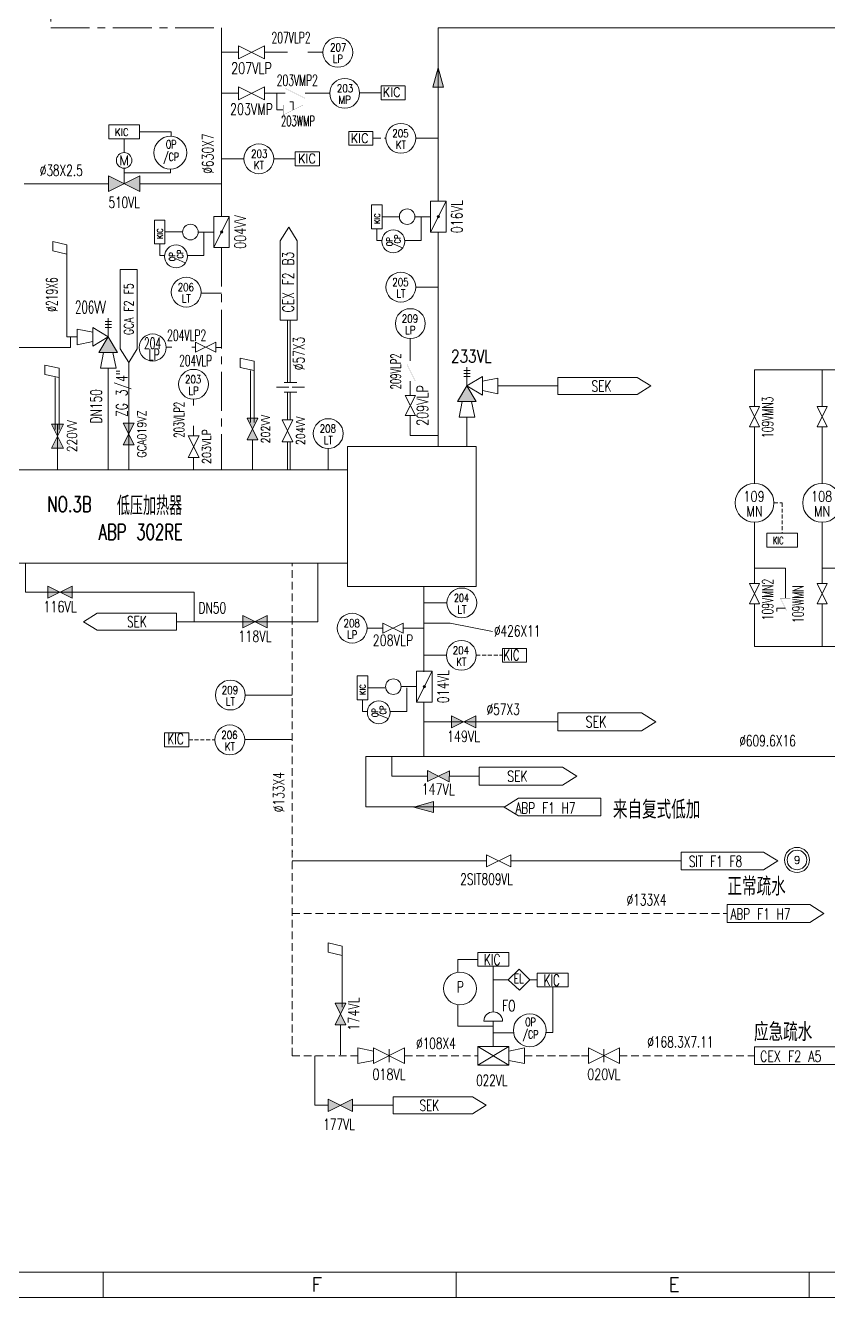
# Model space of a CAD drawing. Extents: x 1625 to 2548, y -928 to -269.
# Drawn here: x 1835.4 to 2093.9, y -928 to -518.7 of the extents above; entities that cross this region are included whole.
import ezdxf
from ezdxf.enums import TextEntityAlignment as Align

# ---------------------------------------------------------------- set-up
doc = ezdxf.new("R2010")
doc.units = 0
doc.header["$LTSCALE"] = 5
doc.header["$MEASUREMENT"] = 0
for name, pattern in [('CENTERX2', [4, 2.5, -0.5, 0.5, -0.5]), ('DASHED', [0.75, 0.5, -0.25]), ('DASHED2', [0.375, 0.25, -0.125]), ('HIDDEN', [7, 5, -2])]:
    doc.linetypes.add(name, pattern=pattern)
doc.layers.get('0').update_dxf_attribs({"linetype": 'CONTINUOUS'})
doc.layers.add('1', color=1, linetype='CONTINUOUS')
doc.layers.add('INSTRUMENT', color=7, linetype='CONTINUOUS')
doc.layers.add('TEXT', color=7, linetype='CONTINUOUS', lineweight=13)
doc.styles.add('HZ', font='txt', dxfattribs={"width": 0.73, "bigfont": 'hztxt'})
doc.styles.add('ROMANS', font='romans', dxfattribs={"width": 0.8, "height": 3, "bigfont": 'hztxt'})
doc.styles.get("Standard").update_dxf_attribs({"font": 'txt', "bigfont": 'hztxt'})
doc.styles.add('标注文字', font='txt.shx', dxfattribs={"width": 0.8, "height": 2, "bigfont": 'hztxt.shx'})
doc.styles.add('设备标注文字', font='txt.shx', dxfattribs={"width": 0.8, "height": 2, "bigfont": 'hztxt.shx'})
doc.styles.add('设备编号文字', font='txt.shx', dxfattribs={"height": 1.6, "bigfont": 'hztxt.shx'})
doc.styles.add('阀门标注文字', font='txt.shx', dxfattribs={"width": 0.8, "height": 2, "bigfont": 'hztxt.shx'})

# ---------------------------------------------------------------- blocks, each defined once
blk = doc.blocks.new('闸阀')
for p, q in [((5, -1.25), (0, 1.25)), ((0, -1.25), (5, 1.25)), ((0, 1.25), (0, -1.25)), ((2.5, 1.04), (2.5, -1.04)), ((5, 1.25), (5, -1.25))]:
    blk.add_line(p, q)
at = {"style": '设备编号文字', "width": 0.8}
blk.add_attdef('VISIBLE', text='', height=2, dxfattribs=at).set_placement((2.5, -3), align=Align.MIDDLE)
at = {"style": '设备编号文字', "width": 0.8, "flags": 1}
blk.add_attdef('INVISIBLE', text='', height=2, dxfattribs=at).set_placement((2.5, -5), align=Align.TOP_CENTER)
blk = doc.blocks.new('方向_去')
blk.add_line((0, 0), (5, 0))
blk.add_lwpolyline([(21.42, 0), (19, 1.5), (5, 1.5), (5, -1.5), (19, -1.5), (21.42, 0)])
at = {"style": '标注文字', "width": 0.95067}
blk.add_attdef('DIRECT', text='', height=1.8, dxfattribs=at).set_placement((12, 0), align=Align.MIDDLE_CENTER)
at = {"style": '标注文字', "width": 0.8}
blk.add_attdef('TAG_DIRECT', text='', height=2, dxfattribs=at).set_placement((12.06, -3.09), align=Align.TOP_CENTER)
blk = doc.blocks.new('隔离阀_关')
h = blk.add_hatch(color=256)
h.paths.add_polyline_path([(0, 1.25), (0, -1.25), (2.5, 0)])
h.paths.add_polyline_path([(5, 1.25), (2.5, 0), (5, -1.25)])
for p, q in [((5, -1.25), (0, 1.25)), ((0, -1.25), (5, 1.25)), ((0, 1.25), (0, -1.25)), ((5, 1.25), (5, -1.25))]:
    blk.add_line(p, q)
at = {"style": '设备编号文字', "width": 0.8}
blk.add_attdef('VISIBLE', text='', height=2, dxfattribs=at).set_placement((2.5, -3), align=Align.MIDDLE)
at = {"style": '设备编号文字', "width": 0.8, "flags": 1}
blk.add_attdef('INVISIBLE', text='', height=2, dxfattribs=at).set_placement((2.5, -5), align=Align.TOP_CENTER)
blk = doc.blocks.new('电动蝶阀')
h = blk.add_hatch(color=256)
h.paths.add_polyline_path([(2.67, -0.08, 0.557537), (2.5, 0.19, 0.284079), (2.33, 0.08)])
h.paths.add_polyline_path([(2.33, 0.08, 0.557537), (2.5, -0.19, 0.284079), (2.67, -0.08)])
for p, q in [((2.5, 3.75), (2.5, 1.25)), ((5, -1.25), (0, 1.25)), ((0, 1.25), (0, -1.25)), ((5, 1.25), (0, 1.25)), ((5, -1.25), (5, 1.25)), ((0, -1.25), (5, -1.25))]:
    blk.add_line(p, q)
blk.add_circle((2.5, 5), 1.25)
for start, end in [(90, 270), (270, 90)]:
    blk.add_arc((2.5, 0), 0.188, start, end)
at = {"flags": 2}
blk.add_attdef('M', text='', height=1.56, dxfattribs=at).set_placement((2.5, 5), align=Align.MIDDLE_CENTER)
at = {"style": '设备标注文字', "width": 0.8}
blk.add_attdef('VISIBLE', text='', height=2, dxfattribs=at).set_placement((2.5, -3), align=Align.MIDDLE)
at = {"style": '设备标注文字', "width": 0.8, "flags": 1}
blk.add_attdef('INVISIBLE', text='', height=2, dxfattribs=at).set_placement((2.5, -5), align=Align.TOP_CENTER)
blk = doc.blocks.new('传感器')
blk.add_circle((0, 3), 3)
at = {"style": '设备编号文字', "width": 0.8, "flags": 1}
blk.add_attdef('INVISIBLE', text='', height=1.6, dxfattribs=at).set_placement((-0.08, 6.35), align=Align.CENTER)
at = {"style": '设备编号文字', "width": 0.8}
for tag, p in [('VISIBLE', (-0.08, 3.2)), ('TYPE', (0, 0.9))]:
    blk.add_attdef(tag, text='', height=1.6, dxfattribs=at).set_placement(p, align=Align.CENTER)
blk = doc.blocks.new('隔离阀')
for p, q in [((5, -1.25), (0, 1.25)), ((0, -1.25), (5, 1.25)), ((0, 1.25), (0, -1.25)), ((5, 1.25), (5, -1.25))]:
    blk.add_line(p, q)
at = {"style": '阀门标注文字', "width": 0.8}
blk.add_attdef('VISIBLE', text='', height=2, dxfattribs=at).set_placement((2.5, -3), align=Align.MIDDLE)
at = {"style": '阀门标注文字', "width": 0.8, "flags": 1}
blk.add_attdef('INVISIBLE', text='', height=2, dxfattribs=at).set_placement((2.5, -5), align=Align.TOP_CENTER)
blk = doc.blocks.new('安全阀_下左1')
blk.add_hatch(color=256).paths.add_polyline_path([(1.5, 2.5), (0, 5), (-1.5, 2.5)])
for p, q in [((-5, 6.25), (-5, 3.75)), ((-2.5, 5.75), (-5, 6.25)), ((-2.5, 3.5), (-2.5, 6.5)), ((-2.5, 6.5), (0, 5)), ((0.5, 7.5), (-0.5, 7.5)), ((0.5, 7), (-0.5, 7)), ((0.5, 6.5), (-0.5, 6.5)), ((0, 5), (0, 8)), ((-5, 3.75), (-2.5, 4.25)), ((-2.5, 4.25), (-2.5, 5.75)), ((0, 5), (-2.5, 3.5)), ((-1.5, 2.5), (0, 5)), ((0, 5), (1.5, 2.5)), ((1.5, 2.5), (-1.5, 2.5)), ((-0.75, 2.5), (-1.25, 0)), ((0.75, 2.5), (-0.75, 2.5)), ((1.25, 0), (0.75, 2.5)), ((-1.25, 0), (1.25, 0))]:
    blk.add_line(p, q)
at = {"style": '设备编号文字', "width": 0.8, "flags": 1}
blk.add_attdef('INVISIBLE', text='', height=2, dxfattribs=at).set_placement((-4.37, 13.21), align=Align.TOP_LEFT)
at = {"style": '设备编号文字', "width": 0.8}
blk.add_attdef('VISIBLE', text='', height=2, dxfattribs=at).set_placement((-4.29, 10.78), align=Align.TOP_LEFT)
blk = doc.blocks.new('方向_向下来')
blk.add_lwpolyline([(0, 0), (1.5, 2.42), (1.5, 16.42), (-1.5, 16.42), (-1.5, 2.42), (0, 0)])
at = {"style": '标注文字', "width": 0.8}
blk.add_attdef('TAG_DIRECT', text='', height=2, rotation=90, dxfattribs=at).set_placement((3.09, 9.41), align=Align.TOP_CENTER)
at = {"style": '标注文字', "width": 0.95067}
blk.add_attdef('DIRECT', text='', height=1.5, rotation=90, dxfattribs=at).set_placement((0, 9.42), align=Align.MIDDLE_CENTER)
blk = doc.blocks.new('安全阀_下右1')
blk.add_hatch(color=256).paths.add_polyline_path([(1.5, 2.5), (0, 5), (-1.5, 2.5)])
for p, q in [((-0.5, 7.5), (0.5, 7.5)), ((-0.5, 7), (0.5, 7)), ((-0.5, 6.5), (0.5, 6.5)), ((0, 5), (0, 8)), ((2.5, 6.5), (0, 5)), ((2.5, 3.5), (2.5, 6.5)), ((2.5, 5.75), (5, 6.25)), ((5, 6.25), (5, 3.75)), ((0, 5), (-1.5, 2.5)), ((0, 5), (2.5, 3.5)), ((1.5, 2.5), (0, 5)), ((2.5, 4.25), (2.5, 5.75)), ((5, 3.75), (2.5, 4.25)), ((-1.5, 2.5), (1.5, 2.5)), ((-1.25, 0), (-0.75, 2.5)), ((-0.75, 2.5), (0.75, 2.5)), ((0.75, 2.5), (1.25, 0)), ((1.25, 0), (-1.25, 0))]:
    blk.add_line(p, q)
at = {"style": '设备编号文字', "width": 0.8, "flags": 1}
blk.add_attdef('INVISIBLE', text='', height=2, dxfattribs=at).set_placement((-4.37, 13.21), align=Align.TOP_LEFT)
at = {"style": '设备编号文字', "width": 0.8}
blk.add_attdef('VISIBLE', text='', height=2, dxfattribs=at).set_placement((-4.29, 10.78), align=Align.TOP_LEFT)

msp = doc.modelspace()

# ---------------------------------------------------------------- hatches: boundary and pattern name
at = {"lineweight": 13}
h = msp.add_hatch(color=0, dxfattribs=at)
h.paths.add_polyline_path([(1968.3, -532.28), (1968.3, -538.53), (1970.02, -538.53)])
h.paths.add_polyline_path([(1968.3, -532.28), (1968.3, -532.28), (1966.53, -538.53), (1968.3, -538.53)])
h = msp.add_hatch(color=0, dxfattribs=at)
h.paths.add_polyline_path([(1960.47, -770.12), (1966.72, -770.12), (1966.72, -771.84)])
h.paths.add_polyline_path([(1960.47, -770.12), (1960.47, -770.12), (1966.72, -768.35), (1966.72, -770.12)])
h = msp.add_hatch(color=0, dxfattribs=at)
h.paths.add_polyline_path([(1940.72, -864.14), (1936.82, -866.09), (1940.72, -868.04)])
h.paths.add_polyline_path([(1932.91, -864.14), (1932.91, -868.04), (1936.82, -866.09)])
at = {"layer": 'TEXT', "lineweight": 13}
h = msp.add_hatch(color=0, dxfattribs=at)
h.paths.add_polyline_path([(1862.2, -567.09), (1862.2, -572.1), (1867.21, -569.6)])
h.paths.add_polyline_path([(1867.21, -569.6), (1872.21, -572.1), (1872.21, -567.09)])

# ---------------------------------------------------------------- linework, layer by layer
at = {"color": 0, "lineweight": 13}
for p, q in [((1968.28, -575.18), (1968.28, -519.43)), ((1968.28, -519.43), (2324.55, -519.43)), ((1926.29, -527.31), (1931.18, -527.31)), ((1968.3, -532.28), (1966.53, -538.53)), ((1970.02, -538.53), (1968.3, -532.28)), ((1949.87, -538.12), (1957.64, -538.12)), ((1957.64, -538.15), (1957.64, -542.64)), ((1966.53, -538.53), (1970.02, -538.53)), ((1925.47, -540.5), (1933.35, -540.5)), ((1957.64, -542.61), (1949.87, -542.61)), ((1939.5, -552.73), (1939.5, -557.22)), ((1939.5, -552.73), (1947.28, -552.73)), ((1947.28, -552.73), (1947.28, -557.22)), ((1947.28, -557.22), (1939.5, -557.22)), ((1950.24, -580.25), (1955.75, -580.25)), ((1962.77, -580.25), (1962.77, -587.84)), ((1948.56, -587.84), (1948.56, -584.06)), ((1968.28, -654.17), (1968.28, -585.19)), ((1950.13, -587.84), (1948.56, -587.84)), ((1962.77, -587.84), (1957.47, -587.84)), ((1849.92, -619.88), (1849.92, -618.88)), ((1849.92, -618.88), (1849.92, -622.27)), ((1959.3, -626.62), (1959.3, -619.4)), ((1890.21, -622.18), (1889.04, -622.18)), ((2218.59, -629.51), (2070.07, -629.51)), ((2070.07, -641.25), (2070.07, -629.51)), ((2091.81, -641.25), (2091.81, -629.51)), ((1845.76, -646.91), (1845.76, -661.68)), ((1889.55, -650.65), (1889.55, -647.43)), ((2070.07, -647.76), (2070.07, -666.03)), ((2091.81, -647.76), (2091.81, -666.03)), ((1932.89, -654.79), (1932.89, -661.68)), ((2070.07, -678.52), (2070.07, -698.2)), ((2091.81, -678.52), (2091.81, -698.2)), ((2079.98, -693.23), (2070.07, -693.23)), ((2079.98, -702.93), (2079.98, -693.23)), ((2101.72, -693.23), (2091.81, -693.23)), ((1963.62, -726.62), (1963.63, -699.21)), ((1889.73, -701), (1835.45, -701)), ((1889.73, -710.51), (1889.73, -701)), ((2070.07, -704.7), (2070.07, -718.49)), ((2079.98, -706.18), (2077.23, -706.18)), ((2077.23, -706.18), (2077.23, -707.25)), ((2091.81, -704.7), (2091.81, -718.49)), ((1988.93, -719.07), (1988.93, -723.56)), ((1988.93, -719.07), (1996.71, -719.07)), ((1996.71, -719.07), (1996.71, -723.56)), ((2070.07, -718.49), (2219.5, -718.49)), ((1988.93, -723.56), (1996.71, -723.56)), ((1945.6, -731.78), (1951.11, -731.78)), ((1958.13, -731.78), (1958.13, -739.37)), ((1906.19, -734.11), (1920.35, -734.11)), ((1920.35, -734.11), (1921.26, -734.11)), ((1943.92, -739.37), (1943.92, -735.59)), ((1963.61, -753.69), (1963.62, -736.63)), ((1945.48, -739.37), (1943.92, -739.37)), ((1958.13, -739.37), (1952.82, -739.37)), ((1880.23, -746.25), (1880.23, -750.74)), ((1880.23, -746.25), (1888.01, -746.25)), ((1888.01, -746.25), (1888.01, -750.74)), ((1906.02, -748.42), (1921.26, -748.42)), ((1888.01, -750.74), (1880.23, -750.74)), ((2330.06, -753.9), (1944.96, -753.9)), ((1944.96, -753.9), (1944.96, -770.1)), ((1953.32, -753.9), (1953.32, -760.15)), ((1964.84, -760.15), (1953.32, -760.15)), ((1960.47, -770.12), (1966.72, -768.35)), ((1966.72, -768.35), (1966.72, -771.84)), ((1944.96, -770.1), (1989.65, -770.1)), ((1966.72, -771.84), (1960.47, -770.12)), ((1921.26, -787.46), (1983.84, -787.46)), ((1991.65, -787.46), (2046.42, -787.46)), ((1985.98, -840.59), (1974.58, -840.59)), ((1992.51, -842.81), (1985.98, -842.81)), ((2005.12, -842.72), (2002.94, -842.72)), ((1928.55, -866.09), (1928.55, -850.13)), ((1932.91, -866.09), (1928.55, -866.09)), ((1633.2, -919.77), (2540.32, -919.77))]:
    msp.add_line(p, q, dxfattribs=at)
at = {"lineweight": 13}
for p, q in [((1916.36, -545.86), (1916.36, -540.5)), ((1918.38, -545.86), (1916.36, -545.86))]:
    msp.add_line(p, q, dxfattribs=at)
at = {"color": 1, "lineweight": 13}
for p, q in [((1921.63, -543.24), (1920.5, -543.24)), ((1921.63, -545.86), (1921.63, -543.24))]:
    msp.add_line(p, q, dxfattribs=at)
at = {"color": 0, "linetype": 'DASHED', "lineweight": 13}
msp.add_line((1947.28, -554.97), (1951.46, -554.97), dxfattribs=at)
at = {"color": 0, "linetype": 'DASHED2', "lineweight": 13}
for p, q in [((2076.32, -672.27), (2078.95, -672.27)), ((2078.95, -672.27), (2078.95, -682.04)), ((1980.53, -721.32), (1988.93, -721.32)), ((1888.01, -748.5), (1896.41, -748.5))]:
    msp.add_line(p, q, dxfattribs=at)
at = {"color": 0, "lineweight": 13, "const_width": 0.01}
for points in [[(1926.29, -525.68), (1926.29, -528.93), (1919.78, -525.68), (1919.78, -528.93), (1926.29, -525.68)], [(1925.47, -538.87), (1925.47, -542.12), (1918.97, -538.87), (1918.97, -542.12), (1925.47, -538.87)], [(1889.04, -620.55), (1889.04, -623.8), (1882.54, -620.55), (1882.54, -623.8), (1889.04, -620.55)], [(1957.67, -626.62), (1960.92, -626.62), (1957.67, -633.13), (1960.92, -633.13), (1957.67, -626.62)], [(1887.93, -640.92), (1891.18, -640.92), (1887.93, -647.43), (1891.18, -647.43), (1887.93, -640.92)], [(2071.7, -641.25), (2068.45, -641.25), (2071.7, -647.76), (2068.45, -647.76), (2071.7, -641.25)], [(2093.44, -641.25), (2090.19, -641.25), (2093.44, -647.76), (2090.19, -647.76), (2093.44, -641.25)], [(2071.7, -698.2), (2068.45, -698.2), (2071.7, -704.7), (2068.45, -704.7), (2071.7, -698.2)], [(2093.44, -698.2), (2090.19, -698.2), (2093.44, -704.7), (2090.19, -704.7), (2093.44, -698.2)], [(2078.36, -702.93), (2081.61, -709.44), (2078.36, -709.44), (2081.61, -702.93), (2078.36, -702.93)]]:
    msp.add_lwpolyline(points, dxfattribs=at)
at = {"color": 1, "lineweight": 13, "const_width": 0.01}
msp.add_lwpolyline([(1924.88, -544.23), (1924.88, -547.48), (1918.38, -544.23), (1918.38, -547.48), (1924.88, -544.23)], dxfattribs=at)
at = {"color": 0, "lineweight": 13}
for points in [[(1950.24, -584.06), (1950.24, -576.43), (1946.85, -576.43), (1946.85, -584.06)], [(1945.6, -735.59), (1945.6, -727.96), (1942.21, -727.96), (1942.21, -735.59)]]:
    msp.add_lwpolyline(points, close=True, dxfattribs=at)
for points in [[(1854.16, -710.51), (1858.57, -713.25), (1884.08, -713.25), (1884.08, -707.77), (1858.57, -707.77), (1854.16, -710.51)], [(2092.4, -804.39), (2087.81, -801.54), (2061.28, -801.54), (2061.28, -807.23), (2087.81, -807.23), (2092.4, -804.39)], [(2101.11, -850.13), (2096.53, -847.29), (2070, -847.29), (2070, -852.98), (2096.53, -852.98), (2101.11, -850.13)], [(1860.42, -927.95), (1860.42, -919.83)], [(1974.04, -927.95), (1974.04, -919.83)], [(2087.67, -927.95), (2087.67, -919.77)]]:
    msp.add_lwpolyline(points, dxfattribs=at)
for centre, radius in [((1876.39, -622.28), 4.36), ((2083.73, -787.16), 4.04), ((2083.73, -787.16), 3.15)]:
    msp.add_circle(centre, radius, dxfattribs=at)
msp.add_point((1921.3, -784.52), dxfattribs=at)
msp.add_point((1921.3, -784.52), dxfattribs=at)
msp.add_point((1921.3, -784.52), dxfattribs=at)
msp.add_point((1921.3, -784.52), dxfattribs=at)
msp.add_point((1921.3, -784.52), dxfattribs=at)
msp.add_point((1921.3, -784.52), dxfattribs=at)
at = {"layer": '1', "color": 0, "lineweight": 13}
msp.add_line((1625.29, -927.95), (2547.56, -927.95), dxfattribs=at)
at = {"layer": 'INSTRUMENT', "color": 0, "lineweight": 13}
msp.add_lwpolyline([(2002.99, -841.97, 1), (1992.45, -841.97, 1)], format="xyb", close=True, dxfattribs=at)
at = {"layer": 'TEXT', "color": 0, "lineweight": 13}
for p, q in [((1903.96, -527.31), (1898.55, -527.31)), ((1919.78, -527.31), (1912.42, -527.31)), ((1949.87, -538.12), (1949.87, -542.61)), ((1903.96, -540.5), (1898.55, -540.5)), ((1918.97, -540.5), (1912.42, -540.5)), ((1949.87, -540.36), (1942.98, -540.36)), ((1867.22, -559.59), (1867.22, -555.1)), ((1872.2, -552.89), (1882.29, -552.89)), ((1882.29, -552.89), (1882.29, -554.33)), ((1968.28, -554.97), (1961.07, -554.97)), ((1922.25, -559.34), (1930.03, -559.34)), ((1922.25, -559.34), (1922.25, -563.83)), ((1930.03, -559.38), (1930.03, -563.87)), ((1867.21, -569.6), (1867.21, -564.59)), ((1898.55, -561.55), (1905.76, -561.55)), ((1922.25, -561.59), (1915.37, -561.59)), ((1930.03, -563.83), (1922.25, -563.83)), ((1862.2, -572.1), (1872.21, -567.09)), ((1872.21, -572.1), (1862.2, -567.09)), ((1862.2, -567.09), (1862.2, -572.1)), ((1882.14, -566.06), (1867.21, -566.06)), ((1872.21, -567.09), (1872.21, -572.1)), ((1882.14, -564.87), (1882.14, -566.06)), ((1880.35, -585.09), (1886.04, -585.09)), ((1892.88, -585.14), (1892.88, -592.68)), ((1848.77, -589.23), (1844.25, -588.22)), ((1844.25, -588.22), (1844.25, -591.23)), ((1848.77, -592.41), (1848.77, -589.23)), ((1878.67, -592.68), (1878.67, -588.9)), ((1848.77, -592.23), (1844.25, -591.23)), ((1880.23, -592.68), (1878.67, -592.68)), ((1892.88, -592.68), (1887.57, -592.68)), ((1898.55, -604.79), (1891.98, -604.79)), ((1892.95, -604.79), (1898.55, -604.79)), ((1968.28, -602.85), (1961.07, -602.85)), ((1852.08, -618.88), (1848.77, -618.88)), ((1881.77, -622.18), (1880.75, -622.18)), ((1880.75, -622.18), (1882.54, -622.18)), ((1898.55, -622.3), (1896.72, -622.3)), ((1904.5, -625.67), (1904.5, -628.67)), ((1909.03, -626.67), (1904.5, -625.67)), ((1841.73, -627.95), (1841.73, -630.95)), ((1846.26, -628.95), (1841.73, -627.95)), ((1846.26, -632.13), (1846.26, -628.95)), ((1862.09, -661.68), (1862.09, -628.89)), ((1868.67, -642.9), (1868.67, -627.13)), ((1909.03, -629.68), (1904.5, -628.67)), ((1909.03, -629.85), (1909.03, -626.67)), ((1846.26, -631.95), (1841.73, -630.95)), ((1921.73, -633.59), (1918.72, -633.59)), ((1922.73, -633.59), (1919.73, -633.59)), ((1959.3, -637.71), (1959.3, -633.13)), ((1919.22, -635.09), (1916.22, -635.09)), ((1920.23, -635.09), (1917.22, -635.09)), ((1921.73, -636.6), (1918.72, -636.6)), ((1922.73, -636.6), (1919.73, -636.6)), ((1921.23, -635.09), (1924.23, -635.09)), ((1922.23, -635.09), (1925.23, -635.09)), ((1987.51, -634.65), (1999.62, -634.65)), ((2006.8, -634.65), (1997.69, -634.65)), ((1889.55, -640.92), (1889.55, -638.92)), ((1959.3, -650.63), (1959.3, -644.21)), ((1977.5, -654.17), (1977.5, -644.66)), ((1959.3, -650.63), (1968.28, -650.63)), ((1939.09, -699.21), (1939.09, -654.17)), ((1939.09, -654.17), (1980.49, -654.17)), ((1980.49, -654.17), (1980.49, -699.21)), ((1980.49, -699.21), (1939.09, -699.21)), ((1963.86, -704.47), (1971.07, -704.47)), ((1945.37, -712.57), (1950.47, -712.57)), ((1956.97, -712.57), (1963.63, -712.57)), ((1963.71, -721.32), (1970.92, -721.32)), ((1932.81, -813.85), (1932.81, -816.86)), ((1937.34, -814.85), (1932.81, -813.85)), ((1937.34, -817.86), (1932.81, -816.86)), ((1937.34, -818.04), (1937.34, -814.85)), ((1981, -819.14), (1974.58, -819.14)), ((1974.58, -819.14), (1974.58, -823.28)), ((1985.98, -836.04), (1985.98, -821.35)), ((1990.82, -825.74), (1985.98, -825.74)), ((1997.75, -825.74), (2000.14, -825.74)), ((2005.12, -827.95), (2005.12, -842.72)), ((1974.58, -840.59), (1974.58, -833.73)), ((1982.98, -839.04), (1988.99, -839.04)), ((1985.98, -839.04), (1985.98, -847.13)), ((1990.99, -847.13), (1980.98, -847.13)), ((1990.99, -853.13), (1980.98, -853.13)), ((1940.72, -866.09), (1953.75, -866.09))]:
    msp.add_line(p, q, dxfattribs=at)
at = {"layer": 'TEXT', "color": 0, "linetype": 'DASHED', "lineweight": 13}
for p, q in [((1921.26, -850.13), (1921.26, -691.71)), ((1957.46, -850.13), (1980.98, -850.13))]:
    msp.add_line(p, q, dxfattribs=at)
at = {"layer": 'TEXT', "color": 0, "linetype": 'CENTERX2', "lineweight": 13}
for points in [[(1843.61, -484.92), (1843.61, -519.43), (1898.55, -519.43)], [(1898.55, -590.15), (1898.55, -661.68)]]:
    msp.add_lwpolyline(points, dxfattribs=at)
at = {"layer": 'TEXT', "color": 0, "lineweight": 13}
for points in [[(1898.55, -519.43), (1898.55, -580.14)], [(1862.2, -569.6), (1835.07, -569.6)], [(1872.21, -569.6), (1898.55, -569.6)], [(1898.55, -584.77), (1898.55, -585.52)], [(1920.2, -583.56), (1917.46, -587.97), (1917.46, -613.48), (1922.93, -613.48), (1922.93, -587.97), (1920.2, -583.56)], [(1848.77, -618.88), (1848.77, -592.41)], [(1919.79, -633.59), (1919.79, -613.48)], [(1920.6, -633.59), (1920.6, -613.48)], [(1849.92, -622.27), (1818.72, -622.27)], [(1907.84, -646.36), (1907.84, -629.63)], [(1909.03, -646.36), (1909.03, -629.85)], [(1845.06, -648.64), (1845.06, -631.91)], [(1846.26, -648.64), (1846.26, -632.13)], [(2036.72, -634.65), (2032.31, -631.91), (2006.8, -631.91), (2006.8, -637.39), (2032.31, -637.39), (2036.72, -634.65)], [(1919.79, -645.58), (1919.79, -636.6)], [(1920.6, -645.58), (1920.6, -636.6)], [(1868.67, -661.68), (1868.67, -642.9)], [(1908.53, -661.68), (1908.53, -652.04)], [(1919.79, -661.68), (1919.79, -652.59)], [(1889.55, -661.68), (1889.55, -657.66)], [(1939.09, -661.68), (1816.47, -661.68), (1816.47, -691.71), (1939.09, -691.71)], [(1835.45, -691.71), (1835.45, -701)], [(1929.5, -691.71), (1929.5, -710.51), (1884.08, -710.51)], [(1963.59, -710.95), (1972.12, -710.95), (1985.79, -713.68)], [(1963.61, -742.71), (2004.23, -742.71)], [(1989.47, -770.15), (1994.06, -767.31), (2020.59, -767.31), (2020.59, -773), (1994.06, -773), (1989.47, -770.15)], [(2077.54, -787.46), (2072.95, -784.61), (2046.42, -784.61), (2046.42, -790.31), (2072.95, -790.31), (2077.54, -787.46)], [(1937.34, -834.55), (1937.34, -818.04)], [(1936.84, -849.86), (1936.84, -840.22)], [(1983.67, -866.09), (1979.26, -863.35), (1953.75, -863.35), (1953.75, -868.82), (1979.26, -868.82), (1983.67, -866.09)]]:
    msp.add_lwpolyline(points, dxfattribs=at)
for points in [[(1862.24, -555.1), (1872.2, -555.1), (1872.2, -550.68), (1862.24, -550.68)], [(1880.35, -588.9), (1880.35, -581.27), (1876.96, -581.27), (1876.96, -588.9)], [(2073.97, -686.47), (2083.93, -686.47), (2083.93, -682.04), (2073.97, -682.04)], [(1981, -821.35), (1990.96, -821.35), (1990.96, -816.93), (1981, -816.93)], [(1997.75, -825.74), (1994.47, -829.03), (1990.82, -825.74), (1994.29, -822.28)], [(2000.14, -827.95), (2010.09, -827.95), (2010.09, -823.53), (2000.14, -823.53)], [(1990.99, -847.13), (1990.99, -853.13), (1980.98, -847.13), (1980.98, -853.13)], [(1942.44, -852.63), (1942.44, -847.63), (1947.45, -848.63), (1947.45, -851.63)], [(1995.99, -852.63), (1995.99, -847.63), (1990.99, -848.63), (1990.99, -851.63)]]:
    msp.add_lwpolyline(points, close=True, dxfattribs=at)
for points in [[(1887.35, -559.6, 1), (1876.8, -559.6, 1)], [(1980.55, -828.5, 1), (1970, -828.5, 1)]]:
    msp.add_lwpolyline(points, format="xyb", close=True, dxfattribs=at)
at = {"layer": 'TEXT', "color": 0, "linetype": 'HIDDEN', "lineweight": 13}
msp.add_lwpolyline([(1920.6, -661.68), (1920.6, -652.59)], dxfattribs=at)
at = {"layer": 'TEXT', "color": 0, "linetype": 'DASHED', "lineweight": 13}
for points in [[(1921.26, -804.39), (2061.28, -804.39)], [(1921.26, -850.13), (1942.44, -850.13)], [(1995.99, -850.13), (2016.59, -850.13)], [(2026.6, -850.13), (2070, -850.13)]]:
    msp.add_lwpolyline(points, dxfattribs=at)
at = {"layer": 'TEXT', "color": 0, "linetype": 'DASHED2', "lineweight": 13}
msp.add_lwpolyline([(2012.47, -850.13), (2016.59, -850.13)], dxfattribs=at)
at = {"layer": 'TEXT', "color": 0, "lineweight": 13}
msp.add_circle((1867.21, -562.09), 2.5, dxfattribs=at)
msp.add_arc((1985.98, -839.04), 3, 0, 180, dxfattribs=at)

# ---------------------------------------------------------------- block references
ref = msp.add_blockref('传感器', (1935.99, -532.12), dxfattribs=dict(at, xscale=-1.601599999993341, yscale=1.601599999998544, zscale=1.6016))
ref.add_attrib('VISIBLE', '207', dxfattribs={"layer": '0', "height": 2.563, "style": '设备编号文字', "width": 0.8}).set_placement((1936.11, -527), align=Align.CENTER)
ref.add_attrib('TYPE', 'LP', dxfattribs={"layer": '0', "height": 2.563, "style": '设备编号文字', "width": 0.8}).set_placement((1935.99, -530.67), align=Align.CENTER)
ref = msp.add_blockref('隔离阀', (1912.42, -527.31), dxfattribs=dict(at, xscale=-1.691690000028134, yscale=1.691690000001759, zscale=1.69169))
ref.add_attrib('VISIBLE', '207VLP', dxfattribs={"layer": '0', "height": 3.6, "style": 'HZ', "width": 0.73}).set_placement((1908.19, -532.39), align=Align.MIDDLE)
ref = msp.add_blockref('传感器', (1938.18, -545.3), dxfattribs=dict(at, xscale=-1.601599999993341, yscale=1.601599999998544, zscale=1.6016))
ref.add_attrib('VISIBLE', '203', dxfattribs={"layer": '0', "height": 2.563, "style": '设备编号文字', "width": 0.8}).set_placement((1938.3, -540.18), align=Align.CENTER)
ref.add_attrib('TYPE', 'MP', dxfattribs={"layer": '0', "height": 2.563, "style": '设备编号文字', "width": 0.8}).set_placement((1938.18, -543.86), align=Align.CENTER)
ref = msp.add_blockref('隔离阀', (1912.42, -540.5), dxfattribs=dict(at, xscale=-1.691690000028134, yscale=1.691690000001759, zscale=1.69169))
ref.add_attrib('VISIBLE', '203VMP', dxfattribs={"layer": '0', "height": 3.6, "style": 'HZ', "width": 0.73}).set_placement((1908.19, -545.57), align=Align.MIDDLE)
for p, xscale, yscale, zscale, values in [((1956.26, -559.78), 1.601599999993341, 1.601599999998544, 1.6016, {'VISIBLE': '205', 'TYPE': 'KT'}), ((1887.19, -609.27), 1.601599999993341, 1.601599999998544, 1.6016, {'VISIBLE': '206', 'TYPE': 'LT'}), ((1956.26, -607.66), 1.601599999993341, 1.601599999998544, 1.6016, {'VISIBLE': '205', 'TYPE': 'LT'}), ((1959.3, -619.4), 1.601599999993341, 1.601599999998544, 1.6016, {'VISIBLE': '209', 'TYPE': 'LP'}), ((1889.55, -638.92), 1.601599999993341, 1.601599999998544, 1.6016, {'VISIBLE': '203', 'TYPE': 'LP'}), ((1932.89, -654.79), 1.601599999993341, 1.601599999998544, 1.6016, {'VISIBLE': '208', 'TYPE': 'LT'}), ((2070.07, -678.52), 2.082079999991344, 2.082079999998107, 2.08208, {'VISIBLE': '109', 'TYPE': 'MN'}), ((2091.81, -678.52), 2.082079999991344, 2.082079999998107, 2.08208, {'VISIBLE': '108', 'TYPE': 'MN'}), ((1940.58, -717.38), 1.601599999993341, 1.601599999998544, 1.6016, {'VISIBLE': '208', 'TYPE': 'LP'}), ((1975.72, -726.12), 1.601599999993341, 1.601599999998544, 1.6016, {'VISIBLE': '204', 'TYPE': 'KT'}), ((1901.39, -738.91), 1.601599999993341, 1.601599999998544, 1.6016, {'VISIBLE': '209', 'TYPE': 'LT'}), ((1901.22, -753.34), 1.601599999993341, 1.601599999998544, 1.6016, {'VISIBLE': '206', 'TYPE': 'KT'})]:
    msp.add_blockref('传感器', p, dxfattribs=dict(at, xscale=xscale, yscale=yscale, zscale=zscale)).add_auto_attribs(values)
ref = msp.add_blockref('传感器', (1910.56, -566.36), dxfattribs=dict(at, xscale=-1.601599999993341, yscale=1.601599999998544, zscale=1.6016))
ref.add_attrib('VISIBLE', '203', dxfattribs={"layer": '0', "height": 2.563, "style": '设备编号文字', "width": 0.8}).set_placement((1910.69, -561.24), align=Align.CENTER)
ref.add_attrib('TYPE', 'KT', dxfattribs={"layer": '0', "height": 2.563, "style": '设备编号文字', "width": 0.8}).set_placement((1910.56, -564.91), align=Align.CENTER)
ref = msp.add_blockref('电动蝶阀', (1968.28, -585.19), dxfattribs=dict(at, xscale=2.002000000002081, yscale=2.002000000002081, zscale=2.002, rotation=90))
ref.add_attrib('VISIBLE', '016VL', dxfattribs={"layer": '0', "height": 3.6, "rotation": 90, "style": 'HZ', "width": 0.73}).set_placement((1974.28, -580.18), align=Align.MIDDLE)
ref = msp.add_blockref('电动蝶阀', (1898.55, -590.15), dxfattribs=dict(at, xscale=2.002000000002081, yscale=2.002000000002081, zscale=2.002, rotation=90))
ref.add_attrib('VISIBLE', '004VV', dxfattribs={"layer": '0', "height": 3.6, "rotation": 90, "style": 'HZ', "width": 0.73}).set_placement((1904.56, -585.14), align=Align.MIDDLE)
ref = msp.add_blockref('传感器', (1957.48, -588.14), dxfattribs=dict(at, xscale=1.227349970891964, yscale=1.227349970895716, zscale=1.227349970896804, rotation=90))
ref.add_attrib('VISIBLE', 'OP', dxfattribs={"layer": '0', "height": 1.964, "rotation": 90, "style": '设备编号文字', "width": 0.8}).set_placement((1953.56, -588.24), align=Align.CENTER)
ref.add_attrib('TYPE', '/CP', dxfattribs={"layer": '0', "height": 1.964, "rotation": 90, "style": '设备编号文字', "width": 0.8}).set_placement((1956.14, -588.14), align=Align.CENTER)
ref = msp.add_blockref('传感器', (1887.59, -592.98), dxfattribs=dict(at, xscale=1.227349970891964, yscale=1.227349970895716, zscale=1.227349970896804, rotation=90))
ref.add_attrib('VISIBLE', 'OP', dxfattribs={"layer": '0', "height": 1.964, "rotation": 90, "style": '设备编号文字', "width": 0.8}).set_placement((1883.66, -593.08), align=Align.CENTER)
ref.add_attrib('TYPE', '/CP', dxfattribs={"layer": '0', "height": 1.964, "rotation": 90, "style": '设备编号文字', "width": 0.8}).set_placement((1886.24, -592.98), align=Align.CENTER)
ref = msp.add_blockref('方向_向下来', (1868.67, -627.13), dxfattribs=dict(at, xscale=1.821820000019478, yscale=1.821819999999189, zscale=1.82182))
ref.add_attrib('DIRECT', 'GCA F2 F5', dxfattribs={"layer": '0', "height": 3, "rotation": 90, "style": 'HZ', "width": 0.73}).set_placement((1868.67, -609.96), align=Align.MIDDLE)
ref = msp.add_blockref('安全阀_下左1', (1862.09, -628.89), dxfattribs=dict(at, xscale=2.001999999991677, yscale=2.002000000002081, zscale=2.002))
ref.add_attrib('VISIBLE', '206VV', dxfattribs={"layer": '0', "height": 4.004, "style": '设备编号文字', "width": 0.6}).set_placement((1851.41, -607.31), align=Align.TOP_LEFT)
for p, xscale, yscale, zscale in [((1890.21, -622.18), 1.301300000021642, 1.301300000001353, 1.3013), ((1983.84, -787.46), 1.561559999993508, 1.561560000000271, 1.56156), ((1932.91, -866.09), 1.561559999993508, 1.561560000000271, 1.56156)]:
    msp.add_blockref('隔离阀', p, dxfattribs=dict(at, xscale=xscale, yscale=yscale, zscale=zscale))
ref = msp.add_blockref('安全阀_下右1', (1977.5, -644.66), dxfattribs=dict(at, xscale=2.001999999991677, yscale=2.002000000002081, zscale=2.002))
ref.add_attrib('VISIBLE', '233VL', dxfattribs={"layer": '0', "height": 4.004, "style": '设备编号文字', "width": 0.8}).set_placement((1972.38, -623.08), align=Align.TOP_LEFT)
ref = msp.add_blockref('隔离阀', (1959.3, -644.21), dxfattribs=dict(at, xscale=1.301300000001353, yscale=1.301300000001353, zscale=1.3013, rotation=90))
ref.add_attrib('VISIBLE', '209VLP', dxfattribs={"layer": '0', "height": 3.6, "rotation": 90, "style": 'HZ', "width": 0.73}).set_placement((1963.2, -640.96), align=Align.MIDDLE)
at = {"layer": 'TEXT', "color": 0, "lineweight": 13, "xscale": 1.301300000001353, "yscale": 1.301300000001353, "zscale": 1.3013, "rotation": 90}
for p in [(2070.07, -647.76), (2091.81, -647.76), (2070.07, -704.7), (2091.81, -704.7)]:
    msp.add_blockref('隔离阀', p, dxfattribs=at)
at = {"layer": 'TEXT', "color": 0, "lineweight": 13, "rotation": 90}
for name, p, xscale, yscale, zscale, values in [('隔离阀_关', (1845.76, -654.71), 1.561559999993508, 1.561560000000271, 1.56156, {'VISIBLE': '220VV'}), ('隔离阀_关', (1868.67, -653.62), 1.401399999999376, 1.401399999999376, 1.401399999999376, {'VISIBLE': 'GCA019VZ'}), ('隔离阀_关', (1908.53, -652.04), 1.401399999999376, 1.401399999999376, 1.401399999999376, {'VISIBLE': '202VV'}), ('隔离阀', (1919.79, -652.59), 1.401399999999376, 1.401399999999376, 1.401399999999376, {'VISIBLE': '204VV'}), ('隔离阀', (1889.55, -657.66), 1.401399999999376, 1.401399999999376, 1.401399999999376, {'VISIBLE': '203VLP'})]:
    msp.add_blockref(name, p, dxfattribs=dict(at, xscale=xscale, yscale=yscale, zscale=zscale)).add_auto_attribs(values)
at = {"layer": 'TEXT', "color": 0, "lineweight": 13}
ref = msp.add_blockref('隔离阀_关', (1842.69, -701), dxfattribs=dict(at, xscale=1.561559999993508, yscale=1.561560000000271, zscale=1.56156))
ref.add_attrib('VISIBLE', '116VL', dxfattribs={"layer": '0', "height": 3.6, "style": 'HZ', "width": 0.73}).set_placement((1846.6, -705.68), align=Align.MIDDLE)
ref = msp.add_blockref('传感器', (1975.87, -709.27), dxfattribs=dict(at, xscale=1.601599999993341, yscale=1.601599999998544, zscale=1.6016))
ref.add_attrib('VISIBLE', '204', dxfattribs={"layer": '0', "height": 2.563, "style": 'HZ', "width": 0.73}).set_placement((1975.75, -704.15), align=Align.CENTER)
ref.add_attrib('TYPE', 'LT', dxfattribs={"layer": '0', "height": 2.563, "style": '设备编号文字', "width": 0.8}).set_placement((1975.87, -707.83), align=Align.CENTER)
ref = msp.add_blockref('隔离阀_关', (1905.41, -710.51), dxfattribs=dict(at, xscale=1.561559999993508, yscale=1.561560000000271, zscale=1.56156))
ref.add_attrib('VISIBLE', '118VL', dxfattribs={"layer": '0', "height": 3.6, "style": 'HZ', "width": 0.73}).set_placement((1909.31, -715.2), align=Align.MIDDLE)
ref = msp.add_blockref('隔离阀', (1950.47, -712.57), dxfattribs=dict(at, xscale=1.301300000021642, yscale=1.301300000001353, zscale=1.3013))
ref.add_attrib('VISIBLE', '208VLP', dxfattribs={"layer": '0', "height": 3.6, "style": 'HZ', "width": 0.73}).set_placement((1953.72, -716.48), align=Align.MIDDLE)
ref = msp.add_blockref('电动蝶阀', (1963.84, -736.4), dxfattribs=dict(at, xscale=2.002000000002081, yscale=2.002000000002081, zscale=2.002, rotation=90))
ref.add_attrib('VISIBLE', '014VL', dxfattribs={"layer": '0', "height": 3.6, "rotation": 90, "style": 'HZ', "width": 0.73}).set_placement((1969.85, -731.4), align=Align.MIDDLE)
ref = msp.add_blockref('传感器', (1952.83, -739.67), dxfattribs=dict(at, xscale=1.227349970891964, yscale=1.227349970895716, zscale=1.227349970896804, rotation=90))
ref.add_attrib('VISIBLE', 'OP', dxfattribs={"layer": '0', "height": 1.964, "rotation": 90, "style": '设备编号文字', "width": 0.8}).set_placement((1948.91, -739.77), align=Align.CENTER)
ref.add_attrib('TYPE', '/CP', dxfattribs={"layer": '0', "height": 1.964, "rotation": 90, "style": '设备编号文字', "width": 0.8}).set_placement((1951.49, -739.67), align=Align.CENTER)
ref = msp.add_blockref('隔离阀_关', (1972.52, -742.71), dxfattribs=dict(at, xscale=1.561559999993508, yscale=1.561560000000271, zscale=1.56156))
ref.add_attrib('VISIBLE', '149VL', dxfattribs={"layer": '0', "height": 3.6, "style": 'HZ', "width": 0.73}).set_placement((1976.43, -747.4), align=Align.MIDDLE)
ref = msp.add_blockref('方向_去', (1997.22, -742.71), dxfattribs=dict(at, xscale=1.91837646002051, yscale=1.918376459999146, zscale=1.91837646))
ref.add_attrib('DIRECT', 'SEK ', dxfattribs={"layer": '0', "height": 3.6, "style": 'HZ', "width": 0.73}).set_placement((2020.25, -742.72), align=Align.MIDDLE_CENTER)
ref = msp.add_blockref('隔离阀_关', (1964.84, -760.15), dxfattribs=dict(at, xscale=1.401399999999376, yscale=1.401399999999376, zscale=1.401399999999376, rotation=359.0446732146479))
ref.add_attrib('VISIBLE', '147VL', dxfattribs={"layer": '0', "height": 3.6, "rotation": 359.0447, "style": 'HZ', "width": 0.73}).set_placement((1968.27, -764.41), align=Align.MIDDLE)
ref = msp.add_blockref('方向_去', (1971.84, -760.22), dxfattribs=dict(at, xscale=1.91837646002051, yscale=1.918376459999146, zscale=1.91837646))
ref.add_attrib('DIRECT', 'SEK ', dxfattribs={"layer": '0', "height": 3.453, "style": 'HZ', "width": 0.73}).set_placement((1994.87, -760.22), align=Align.MIDDLE_CENTER)
ref = msp.add_blockref('隔离阀_关', (1936.84, -840.22), dxfattribs=dict(at, xscale=1.401399999999376, yscale=1.401399999999376, zscale=1.401399999999376, rotation=90))
ref.add_attrib('VISIBLE', '174VL', dxfattribs={"layer": '0', "height": 3.6, "rotation": 90, "style": 'HZ', "width": 0.73}).set_placement((1941.05, -836.72), align=Align.MIDDLE)
ref = msp.add_blockref('闸阀', (1947.45, -850.13), dxfattribs=dict(at, xscale=2.001999999991677, yscale=2.002000000002081, zscale=2.002))
ref.add_attrib('VISIBLE', '018VL', dxfattribs={"layer": '0', "height": 3.6, "style": 'HZ', "width": 0.73}).set_placement((1952.45, -856.14), align=Align.MIDDLE)
ref = msp.add_blockref('闸阀', (2016.59, -850.13), dxfattribs=dict(at, xscale=2.001999999991677, yscale=2.002000000002081, zscale=2.002))
ref.add_attrib('VISIBLE', '020VL', dxfattribs={"layer": '0', "height": 3.6, "style": 'HZ', "width": 0.73}).set_placement((2021.59, -856.14), align=Align.MIDDLE)

# ---------------------------------------------------------------- texts
at = {"color": 0, "lineweight": 13, "style": '设备编号文字', "width": 0.9}
for p in [(1948.02, -541.59), (1937.7, -556.45)]:
    msp.add_text(' KIC', height=2.998, dxfattribs=at).set_placement(p)
at = {"color": 0, "lineweight": 13}
for s, height, p in [('9', 2.52, (2082.67, -788.42)), ('      F', 4.5, (1901.31, -925.99)), ('      E', 4.5, (2016.15, -925.99))]:
    msp.add_text(s, height=height, dxfattribs=at).set_placement(p)
at = {"layer": 'INSTRUMENT', "color": 0, "lineweight": 13, "width": 0.7}
for tag, p in [('OP', (1997.98, -839.28)), ('/CP', (1997.98, -843.5))]:
    msp.add_attdef(tag, text='', height=2.64, dxfattribs=at).set_placement(p, align=Align.MIDDLE)
at = {"layer": 'TEXT', "color": 0, "lineweight": 13}
for s, height, style, width, p in [('207VLP2', 3.6, 'HZ', 0.6, (1914.62, -524.39)), ('203VMP2', 3.6, 'HZ', 0.6, (1916.31, -538.11)), ('KIC', 2.31, 'ROMANS', 0.9, (1864.23, -554.16)), (' KIC', 2.998, '设备编号文字', 0.9, (1920.73, -562.97)), ('%%C38X2.5', 3.553, 'HZ', 0.7, (1840.05, -567.08)), ('204VLP2', 3.6, 'HZ', 0.6, (1881.04, -620.15)), ('204', 3.6, 'HZ', 0.6, (1873.58, -622.7)), ('LP', 3.6, 'HZ', 0.6, (1875.12, -626.35)), ('204VLP', 3.553, 'HZ', 0.6, (1884.91, -628.25)), ('NO.3B', 5, 'HZ', 0.7, (1842.51, -675.19)), ('  低压加热器', 6, 'HZ', 0.7, (1857.39, -676.19)), ('ABP 302RE', 5, 'HZ', 0.7, (1858.99, -684.11)), ('KIC', 2.31, 'HZ', 0.7, (2075.96, -685.52)), ('DN50', 3.553, 'HZ', 0.7, (1891.19, -707.84)), ('%%C426X11', 3.553, 'HZ', 0.7, (1986.23, -715.24)), (' KIC', 3.553, 'HZ', 0.7, (1986.93, -722.99)), ('%%C57X3', 3.553, 'HZ', 0.7, (1983.84, -740.47)), (' KIC', 3.5, 'HZ', 0.7, (1878.94, -749.95)), ('%%C609.6X16', 3.5525, 'HZ', 0.7, (2065.18, -750.58)), ('ABP F1 H7', 3.553, 'HZ', 0.7, (1993.1, -772.26)), ('来自复式低加', 5.856, 'HZ', 0.8, (2024.51, -773.87)), ('SIT F1 F8', 3.553, 'HZ', 0.7, (2048.88, -789.41)), ('2SIT809VL', 3.553, 'HZ', 0.7, (1975.37, -795.11)), ('正常疏水', 5.856, 'HZ', 0.8, (2061.35, -798.62)), ('%%C133X4', 3.553, 'HZ', 0.7, (2028.9, -801.76)), ('ABP F1 H7', 3.553, 'HZ', 0.7, (2062.29, -806.34)), ('KIC', 3.553, 'HZ', 0.7, (1982.99, -821.01)), ('EL', 3, 'HZ', 0.7, (1992.56, -826.84)), ('KIC', 3.553, 'HZ', 0.7, (2002.12, -827.61)), ('FO', 3.553, 'HZ', 0.7, (1988.83, -835.86)), ('应急疏水', 5.856, 'HZ', 0.8, (2069.91, -845.45)), ('%%c108X4', 3.553, 'HZ', 0.7, (1961.15, -847.98)), ('%%C168.3X7.11', 3.5525, 'HZ', 0.7, (2035.56, -847.5)), (' 022VL', 3.553, 'HZ', 0.7, (1978.23, -859.88))]:
    msp.add_text(s, height=height, dxfattribs=dict(at, style=style, width=width)).set_placement(p)
at = {"layer": 'TEXT', "color": 1, "lineweight": 13, "style": 'HZ', "width": 0.6}
msp.add_text('203WMP', height=3.3, dxfattribs=at).set_placement((1917.68, -551.05))
at = {"layer": 'TEXT', "color": 0, "lineweight": 13}
for s, height, style, width, p in [('%%C630X7', 3.6, 'HZ', 0.7, (1895.92, -566.39)), ('KIC', 1.77, 'ROMANS', 0.9, (1949.52, -582.54)), ('KIC', 1.77, 'ROMANS', 0.9, (1879.62, -587.38)), ('CEX F2 B3', 3.6, 'HZ', 0.7, (1921.8, -610.97)), ('%%C219X6', 3.6, 'HZ', 0.6, (1845.76, -610.81)), ('%%C57X3', 3.6, 'HZ', 0.7, (1925.21, -629.62)), ('209VLP2', 3.3, 'HZ', 0.6, (1956.26, -635.75)), ('ZG 3/4"', 3.6, 'HZ', 0.7, (1868.26, -644.59)), ('DN150', 3.6, 'HZ', 0.7, (1859.98, -646.78)), ('203VLP2', 3.3, 'HZ', 0.6, (1886.54, -651.31)), ('109WMN', 3.6, 'HZ', 0.6, (2085.84, -710.89)), ('KIC', 1.77, 'ROMANS', 0.9, (1944.87, -734.07)), ('%%C133X4', 3.6, 'HZ', 0.7, (1918.72, -771.83))]:
    msp.add_text(s, height=height, rotation=90, dxfattribs=dict(at, style=style, width=width)).set_placement(p)
at = {"layer": 'TEXT', "color": 0, "lineweight": 13, "attachment_point": 1, "style": 'HZ'}
for s, insert, char_height in [('CEX F2 A5', (2071.84, -848.56), 3.553), ('{\\W0.7;177VL}', (1931.29, -870.45), 3.5525)]:
    msp.add_mtext(s, dxfattribs=dict(at, insert=insert, char_height=char_height))
at = {"layer": 'TEXT', "color": 0, "lineweight": 13, "width": 0.7}
for tag, p in [('OP', (1882.33, -556.91)), ('/CP', (1882.33, -561.13))]:
    msp.add_attdef(tag, text='', height=2.64, dxfattribs=at).set_placement(p, align=Align.MIDDLE)
at = {"layer": 'TEXT', "color": 0, "lineweight": 13, "flags": 2}
msp.add_attdef('M', text='M', height=3.13, dxfattribs=at).set_placement((1867.21, -562.09), align=Align.MIDDLE_CENTER)
at = {"layer": 'TEXT', "color": 0, "lineweight": 13, "style": 'HZ', "width": 0.7}
for tag, p in [('510VL', (1867.21, -575.6)), ('P', (1975.4, -827.99))]:
    msp.add_attdef(tag, text='', height=3.55, dxfattribs=at).set_placement(p, align=Align.MIDDLE)
for p in [(2020.82, -634.71), (1871.33, -710.51), (1965.41, -866.11)]:
    msp.add_attdef('SEK', text='', height=3.55, dxfattribs=at).set_placement(p, align=Align.MIDDLE_CENTER)
at = {"layer": 'TEXT', "color": 0, "lineweight": 13, "style": 'HZ', "width": 0.6}
for tag, p in [('109VMN3', (2074.28, -644.75)), ('109VMN2', (2074.28, -703.37))]:
    msp.add_attdef(tag, text='', height=3.6, rotation=90, dxfattribs=at).set_placement(p, align=Align.MIDDLE)

doc.saveas('drawing.dxf')
